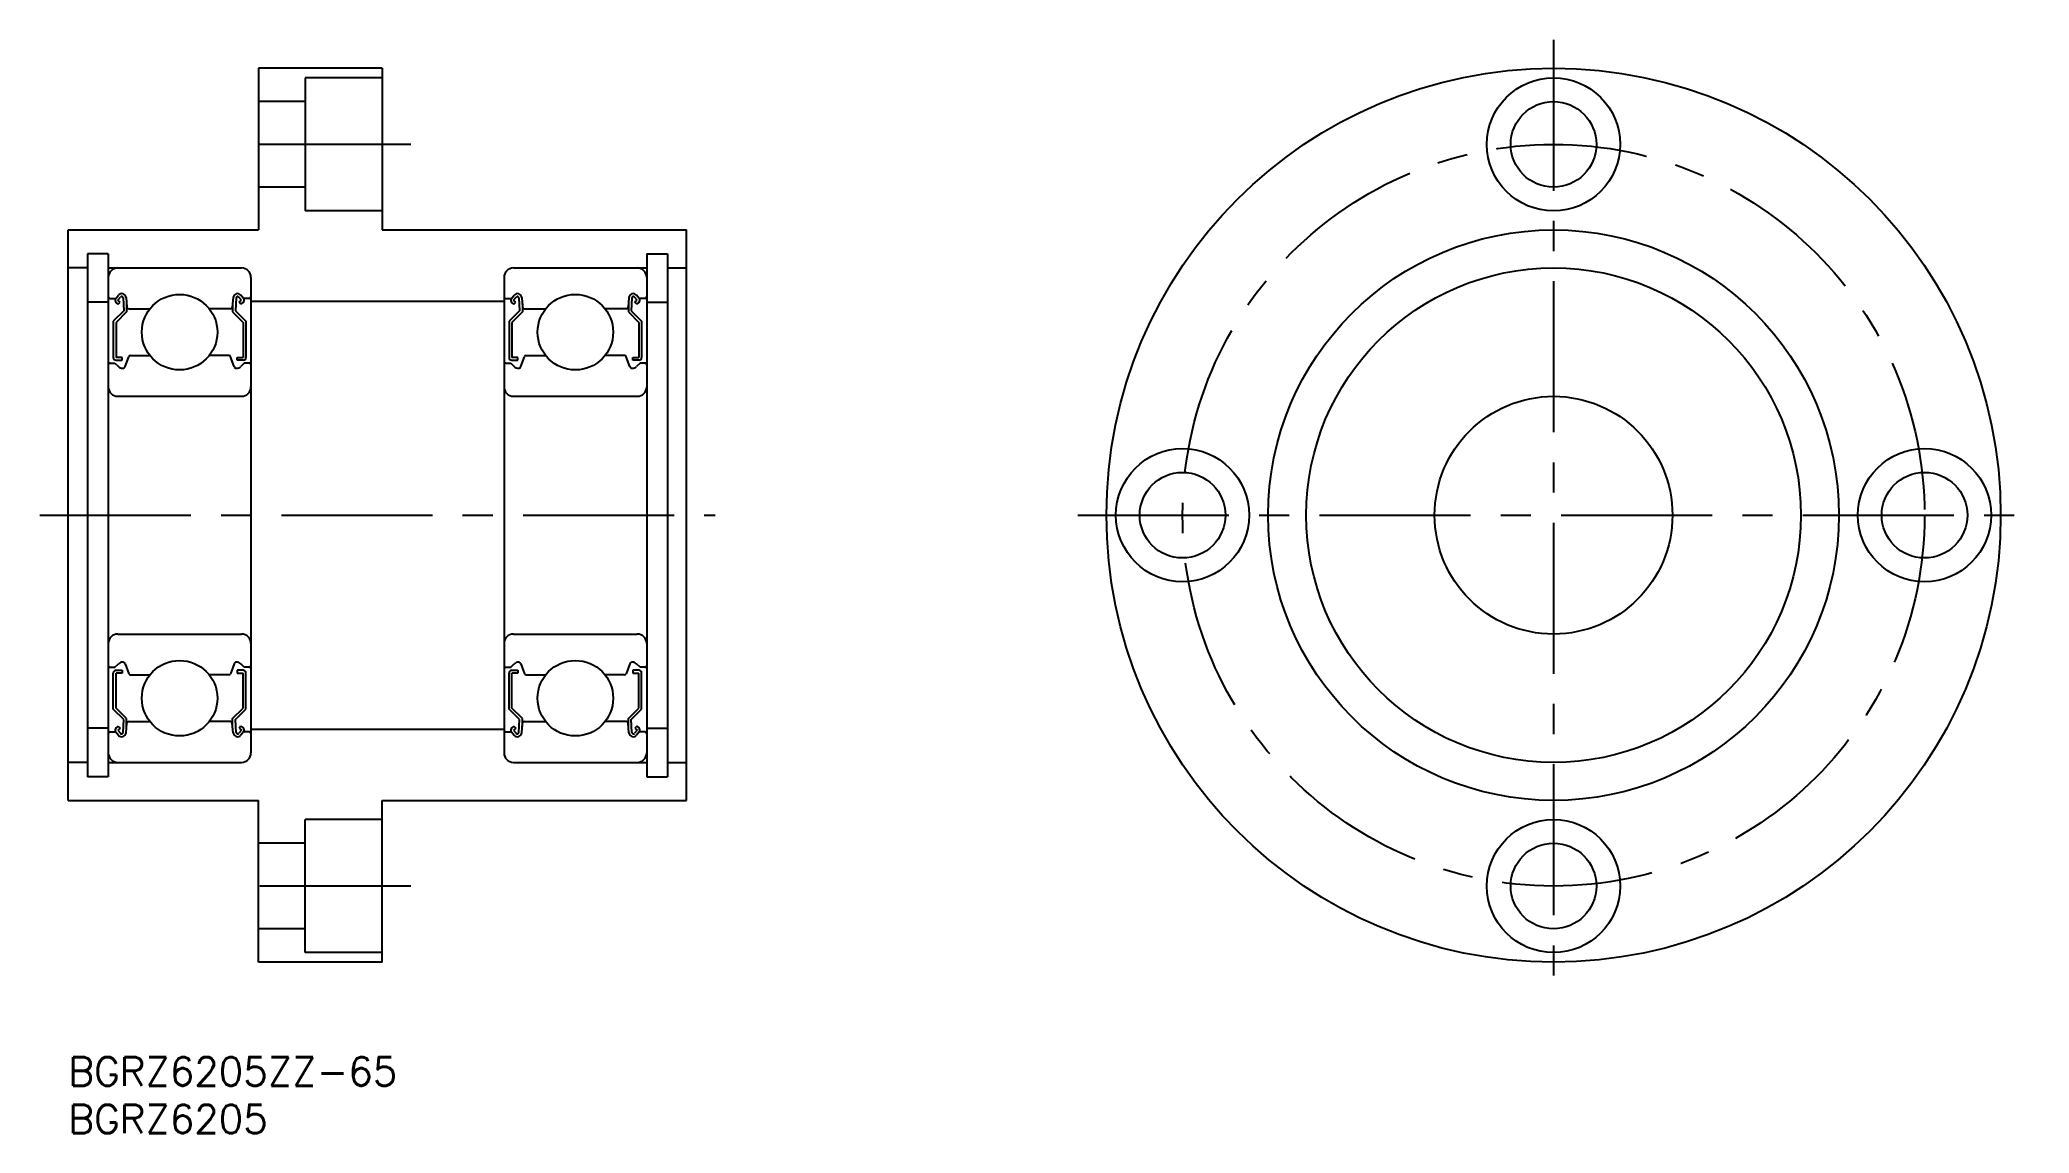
# Model space of a CAD drawing. Extents: x -3 to 206, y -8 to 107.
import ezdxf

# ---------------------------------------------------------------- set-up
doc = ezdxf.new("R2010")
doc.units = 0
doc.header["$LTSCALE"] = 0.5
doc.linetypes.add('CENTER', pattern=[50.8, 31.75, -6.35, 6.35, -6.35])
for name, color, linetype in [('MSM_CENTER', 1, 'CENTER'), ('MSM_CONTINUOUS', 7, 'CONTINUOUS'), ('MSM_PART_NUMBER', 7, 'CONTINUOUS')]:
    doc.layers.add(name, color=color, linetype=linetype)
doc.styles.get("Standard").update_dxf_attribs({"font": 'txt.shx', "height": 3, "bigfont": 'bigfont.shx'})

# ---------------------------------------------------------------- blocks, each defined once
blk = doc.blocks.new('*U2')
at = {"layer": 'MSM_PART_NUMBER'}
blk.add_text('BGRZ6205ZZ-65', height=3, dxfattribs=at).set_placement((0, -3))
blk = doc.blocks.new('*U3')
at = {"layer": 'MSM_PART_NUMBER'}
blk.add_text('BGRZ6205', height=3, dxfattribs=at).set_placement((0, -8))

msp = doc.modelspace()

# ---------------------------------------------------------------- linework, layer by layer
at = {"layer": 'MSM_CENTER'}
for p, q in [((156.13, 107), (156.13, 7)), ((36, 96), (17, 96)), ((-3, 57), (68, 57)), ((106.13, 57), (206.13, 57)), ((36, 18), (17, 18))]:
    msp.add_line(p, q, dxfattribs=at)
msp.add_circle((156.13, 57), 39, dxfattribs=at)
at = {"layer": 'MSM_CONTINUOUS'}
for p, q in [((33, 104), (20, 104)), ((20, 104), (20, 87)), ((33, 103), (24.9, 103)), ((24.9, 103), (24.9, 89)), ((29.75, 104), (29.75, 104)), ((33, 104), (33, 87)), ((24.9, 100.5), (20, 100.5)), ((24.9, 91.5), (20, 91.5)), ((33, 89), (24.9, 89)), ((0, 27), (0, 87)), ((0, 87), (20, 87)), ((33, 87), (65, 87)), ((65, 27), (65, 87)), ((2, 84.5), (2, 29.5)), ((4.2, 84.5), (2, 84.5)), ((4.2, 84.5), (4.2, 29.5)), ((60.8, 84.5), (60.8, 29.5)), ((60.8, 84.5), (63, 84.5)), ((63, 84.5), (63, 29.5)), ((2, 83), (0, 83)), ((4.2, 83), (18.2, 83)), ((19.2, 82), (19.2, 32)), ((45.8, 82), (45.8, 32)), ((46.8, 83), (60.8, 83)), ((63, 83), (65, 83)), ((4.4, 79.8), (4.98, 79.8)), ((4.98, 79.8), (5.26, 80.14)), ((5.21, 79.61), (5.49, 79.94)), ((5.44, 79.41), (5.21, 79.61)), ((5.77, 79.85), (5.83, 78.5)), ((6.07, 79.88), (6.16, 78.88)), ((17.33, 79.88), (17.24, 78.88)), ((17.63, 79.85), (17.57, 78.5)), ((18.19, 79.61), (17.91, 79.94)), ((17.96, 79.41), (18.19, 79.61)), ((18.42, 79.8), (18.14, 80.14)), ((19, 79.8), (18.42, 79.8)), ((19.2, 79.5), (45.8, 79.5)), ((46, 79.8), (46.58, 79.8)), ((46.58, 79.8), (46.86, 80.14)), ((46.81, 79.61), (47.09, 79.94)), ((47.04, 79.41), (46.81, 79.61)), ((47.37, 79.85), (47.43, 78.5)), ((47.67, 79.88), (47.76, 78.88)), ((58.93, 79.88), (58.84, 78.88)), ((59.23, 79.85), (59.17, 78.5)), ((59.79, 79.61), (59.51, 79.94)), ((59.56, 79.41), (59.79, 79.61)), ((60.02, 79.8), (59.74, 80.14)), ((60.6, 79.8), (60.02, 79.8)), ((4.2, 79.4), (2, 79.4)), ((5.83, 78.5), (4.73, 77.4)), ((4.73, 77.4), (4.73, 73.6)), ((5.25, 79.18), (5.02, 79.38)), ((6.13, 78.38), (5.03, 77.28)), ((5.25, 79.18), (5.44, 79.41)), ((6.13, 79.23), (6.13, 78.38)), ((6.36, 78.7), (8.58, 78.7)), ((17.04, 78.7), (14.82, 78.7)), ((17.27, 79.23), (17.27, 78.38)), ((17.27, 78.38), (18.37, 77.28)), ((17.57, 78.5), (18.67, 77.4)), ((18.15, 79.18), (17.96, 79.41)), ((18.15, 79.18), (18.38, 79.38)), ((18.67, 77.4), (18.67, 73.6)), ((47.43, 78.5), (46.33, 77.4)), ((46.33, 77.4), (46.33, 73.6)), ((46.85, 79.18), (46.62, 79.38)), ((47.73, 78.38), (46.63, 77.28)), ((46.85, 79.18), (47.04, 79.41)), ((47.73, 79.23), (47.73, 78.38)), ((47.96, 78.7), (50.18, 78.7)), ((58.64, 78.7), (56.42, 78.7)), ((58.87, 79.23), (58.87, 78.38)), ((58.87, 78.38), (59.97, 77.28)), ((59.17, 78.5), (60.27, 77.4)), ((59.75, 79.18), (59.56, 79.41)), ((59.75, 79.18), (59.98, 79.38)), ((60.27, 77.4), (60.27, 73.6)), ((60.8, 79.4), (63, 79.4)), ((5.03, 77.28), (5.03, 73.6)), ((18.37, 77.28), (18.37, 73.6)), ((46.63, 77.28), (46.63, 73.6)), ((59.97, 77.28), (59.97, 73.6)), ((5.65, 73.6), (5.03, 73.6)), ((5.03, 73.3), (5.65, 73.3)), ((5.65, 73.3), (5.65, 73.6)), ((5.98, 72.65), (6.35, 73.67)), ((6.54, 73.8), (8.58, 73.8)), ((16.86, 73.8), (14.82, 73.8)), ((17.42, 72.65), (17.05, 73.67)), ((17.75, 73.6), (18.37, 73.6)), ((17.75, 73.3), (17.75, 73.6)), ((18.37, 73.3), (17.75, 73.3)), ((47.25, 73.6), (46.63, 73.6)), ((46.63, 73.3), (47.25, 73.3)), ((47.25, 73.3), (47.25, 73.6)), ((47.58, 72.65), (47.95, 73.67)), ((48.14, 73.8), (50.18, 73.8)), ((58.46, 73.8), (56.42, 73.8)), ((59.02, 72.65), (58.65, 73.67)), ((59.35, 73.6), (59.97, 73.6)), ((59.35, 73.3), (59.35, 73.6)), ((59.97, 73.3), (59.35, 73.3)), ((4.4, 73), (4.9, 73)), ((4.9, 73), (5.27, 72.63)), ((18.5, 73), (18.13, 72.63)), ((19, 73), (18.5, 73)), ((46, 73), (46.5, 73)), ((46.5, 73), (46.87, 72.63)), ((60.1, 73), (59.73, 72.63)), ((60.6, 73), (60.1, 73)), ((5.2, 69.5), (18.2, 69.5)), ((46.8, 69.5), (59.8, 69.5)), ((5.2, 44.5), (18.2, 44.5)), ((46.8, 44.5), (59.8, 44.5)), ((4.4, 41), (4.9, 41)), ((4.73, 36.6), (4.73, 40.4)), ((4.9, 41), (5.27, 41.37)), ((5.03, 40.7), (5.65, 40.7)), ((5.03, 36.72), (5.03, 40.4)), ((5.65, 40.4), (5.03, 40.4)), ((5.65, 40.7), (5.65, 40.4)), ((5.98, 41.35), (6.35, 40.33)), ((6.54, 40.2), (8.58, 40.2)), ((16.86, 40.2), (14.82, 40.2)), ((17.42, 41.35), (17.05, 40.33)), ((18.37, 40.7), (17.75, 40.7)), ((17.75, 40.7), (17.75, 40.4)), ((17.75, 40.4), (18.37, 40.4)), ((18.5, 41), (18.13, 41.37)), ((18.37, 36.72), (18.37, 40.4)), ((19, 41), (18.5, 41)), ((18.67, 36.6), (18.67, 40.4)), ((46, 41), (46.5, 41)), ((46.33, 36.6), (46.33, 40.4)), ((46.5, 41), (46.87, 41.37)), ((46.63, 40.7), (47.25, 40.7)), ((46.63, 36.72), (46.63, 40.4)), ((47.25, 40.4), (46.63, 40.4)), ((47.25, 40.7), (47.25, 40.4)), ((47.58, 41.35), (47.95, 40.33)), ((48.14, 40.2), (50.18, 40.2)), ((58.46, 40.2), (56.42, 40.2)), ((59.02, 41.35), (58.65, 40.33)), ((59.97, 40.7), (59.35, 40.7)), ((59.35, 40.7), (59.35, 40.4)), ((59.35, 40.4), (59.97, 40.4)), ((60.1, 41), (59.73, 41.37)), ((59.97, 36.72), (59.97, 40.4)), ((60.6, 41), (60.1, 41)), ((60.27, 36.6), (60.27, 40.4)), ((5.83, 35.5), (4.73, 36.6)), ((6.13, 35.62), (5.03, 36.72)), ((6.13, 34.77), (6.13, 35.62)), ((17.27, 35.62), (18.37, 36.72)), ((17.27, 34.77), (17.27, 35.62)), ((17.57, 35.5), (18.67, 36.6)), ((47.43, 35.5), (46.33, 36.6)), ((47.73, 35.62), (46.63, 36.72)), ((47.73, 34.77), (47.73, 35.62)), ((58.87, 35.62), (59.97, 36.72)), ((58.87, 34.77), (58.87, 35.62)), ((59.17, 35.5), (60.27, 36.6)), ((4.2, 34.6), (2, 34.6)), ((4.4, 34.2), (4.98, 34.2)), ((4.98, 34.2), (5.26, 33.86)), ((5.25, 34.82), (5.02, 34.62)), ((5.44, 34.59), (5.21, 34.39)), ((5.21, 34.39), (5.49, 34.06)), ((5.25, 34.82), (5.44, 34.59)), ((5.77, 34.15), (5.83, 35.5)), ((6.07, 34.12), (6.16, 35.12)), ((6.36, 35.3), (8.58, 35.3)), ((17.04, 35.3), (14.82, 35.3)), ((17.33, 34.12), (17.24, 35.12)), ((17.63, 34.15), (17.57, 35.5)), ((18.19, 34.39), (17.91, 34.06)), ((18.15, 34.82), (17.96, 34.59)), ((17.96, 34.59), (18.19, 34.39)), ((18.42, 34.2), (18.14, 33.86)), ((18.15, 34.82), (18.38, 34.62)), ((19, 34.2), (18.42, 34.2)), ((19.2, 34.5), (45.8, 34.5)), ((46, 34.2), (46.58, 34.2)), ((46.58, 34.2), (46.86, 33.86)), ((46.85, 34.82), (46.62, 34.62)), ((47.04, 34.59), (46.81, 34.39)), ((46.81, 34.39), (47.09, 34.06)), ((46.85, 34.82), (47.04, 34.59)), ((47.37, 34.15), (47.43, 35.5)), ((47.67, 34.12), (47.76, 35.12)), ((47.96, 35.3), (50.18, 35.3)), ((58.64, 35.3), (56.42, 35.3)), ((58.93, 34.12), (58.84, 35.12)), ((59.23, 34.15), (59.17, 35.5)), ((59.79, 34.39), (59.51, 34.06)), ((59.75, 34.82), (59.56, 34.59)), ((59.56, 34.59), (59.79, 34.39)), ((60.02, 34.2), (59.74, 33.86)), ((59.75, 34.82), (59.98, 34.62)), ((60.6, 34.2), (60.02, 34.2)), ((60.8, 34.6), (63, 34.6)), ((2, 31), (0, 31)), ((4.2, 29.5), (2, 29.5)), ((4.2, 31), (18.2, 31)), ((8.75, 31), (8.75, 31)), ((46.8, 31), (60.8, 31)), ((50.35, 31), (50.35, 31)), ((60.8, 29.5), (63, 29.5)), ((63, 31), (65, 31)), ((0, 27), (20, 27)), ((20, 10), (20, 27)), ((33, 27), (65, 27)), ((33, 10), (33, 27)), ((33, 25), (24.9, 25)), ((24.9, 11), (24.9, 25)), ((24.9, 22.5), (20, 22.5)), ((24.9, 13.5), (20, 13.5)), ((33, 11), (24.9, 11)), ((33, 10), (20, 10))]:
    msp.add_line(p, q, dxfattribs=at)
for centre, radius in [((156.13, 57), 47), ((156.13, 96), 7), ((156.13, 96), 4.5), ((156.13, 57), 30), ((156.13, 57), 26), ((11.7, 76.25), 3.97), ((53.3, 76.25), 3.97), ((156.13, 57), 12.5), ((117.13, 57), 7), ((195.13, 57), 7), ((117.13, 57), 4.5), ((195.13, 57), 4.5), ((11.7, 37.75), 3.97), ((53.3, 37.75), 3.97), ((156.13, 18), 7), ((156.13, 18), 4.5)]:
    msp.add_circle(centre, radius, dxfattribs=at)
for centre, radius, start, end in [((5.2, 82), 1, 90, 180), ((18.2, 82), 1, 0, 90), ((46.8, 82), 1, 90, 180), ((59.8, 82), 1, 0, 90), ((4.4, 80), 0.2, 180, 270), ((5.21, 79.61), 0.3, 139.9105, 229.9992), ((5.61, 79.84), 0.46, 4.9869, 139.9105), ((5.61, 79.84), 0.16, 2.3754, 139.9946), ((17.79, 79.84), 0.46, 40.0895, 175.0131), ((17.79, 79.84), 0.16, 40.0054, 177.6246), ((18.19, 79.61), 0.3, 310.0008, 40.0895), ((19, 80), 0.2, 270, 0), ((46, 80), 0.2, 180, 270), ((46.81, 79.61), 0.3, 139.9105, 229.9992), ((47.21, 79.84), 0.46, 4.9869, 139.9105), ((47.21, 79.84), 0.16, 2.3754, 139.9946), ((59.39, 79.84), 0.46, 40.0895, 175.0131), ((59.39, 79.84), 0.16, 40.0054, 177.6246), ((59.79, 79.61), 0.3, 310.0008, 40.0895), ((60.6, 80), 0.2, 270, 0), ((6.36, 78.9), 0.2, 184.9869, 270), ((17.04, 78.9), 0.2, 270, 355.0131), ((47.96, 78.9), 0.2, 184.9869, 270), ((58.64, 78.9), 0.2, 270, 355.0131), ((5.03, 73.6), 0.3, 180, 270), ((6.54, 73.6), 0.2, 90, 160.0304), ((16.86, 73.6), 0.2, 19.9696, 90), ((18.37, 73.6), 0.3, 270, 0), ((46.63, 73.6), 0.3, 180, 270), ((48.14, 73.6), 0.2, 90, 160.0304), ((58.46, 73.6), 0.2, 19.9696, 90), ((59.97, 73.6), 0.3, 270, 0), ((4.4, 72.8), 0.2, 90, 180), ((5.7, 73.05), 0.6, 225.0023, 272.8279), ((5.7, 72.75), 0.3, 275.2725, 340.0304), ((17.7, 72.75), 0.3, 199.9696, 264.7275), ((17.7, 73.05), 0.6, 267.1721, 314.9977), ((19, 72.8), 0.2, 0, 90), ((46, 72.8), 0.2, 90, 180), ((47.3, 73.05), 0.6, 225.0023, 272.8279), ((47.3, 72.75), 0.3, 275.2725, 340.0304), ((59.3, 72.75), 0.3, 199.9696, 264.7275), ((59.3, 73.05), 0.6, 267.1721, 314.9977), ((60.6, 72.8), 0.2, 0, 90), ((5.2, 70.5), 1, 180, 270), ((18.2, 70.5), 1, 270, 0), ((46.8, 70.5), 1, 180, 270), ((59.8, 70.5), 1, 270, 0), ((5.2, 43.5), 1, 90, 180), ((18.2, 43.5), 1, 0, 90), ((46.8, 43.5), 1, 90, 180), ((59.8, 43.5), 1, 0, 90), ((4.4, 41.2), 0.2, 180, 270), ((5.03, 40.4), 0.3, 90, 180), ((5.7, 40.95), 0.6, 87.1721, 134.9977), ((5.7, 41.25), 0.3, 19.9696, 84.7275), ((6.54, 40.4), 0.2, 199.9696, 270), ((16.86, 40.4), 0.2, 270, 340.0304), ((17.7, 41.25), 0.3, 95.2725, 160.0304), ((17.7, 40.95), 0.6, 45.0023, 92.8279), ((18.37, 40.4), 0.3, 0, 90), ((19, 41.2), 0.2, 270, 0), ((46, 41.2), 0.2, 180, 270), ((46.63, 40.4), 0.3, 90, 180), ((47.3, 40.95), 0.6, 87.1721, 134.9977), ((47.3, 41.25), 0.3, 19.9696, 84.7275), ((48.14, 40.4), 0.2, 199.9696, 270), ((58.46, 40.4), 0.2, 270, 340.0304), ((59.3, 41.25), 0.3, 95.2725, 160.0304), ((59.3, 40.95), 0.6, 45.0023, 92.8279), ((59.97, 40.4), 0.3, 0, 90), ((60.6, 41.2), 0.2, 270, 0), ((4.4, 34), 0.2, 90, 180), ((5.21, 34.39), 0.3, 130.0008, 220.0895), ((5.61, 34.16), 0.46, 220.0895, 355.0131), ((5.61, 34.16), 0.16, 220.0054, 357.6246), ((6.36, 35.1), 0.2, 90, 175.0131), ((17.04, 35.1), 0.2, 4.9869, 90), ((17.79, 34.16), 0.46, 184.9869, 319.9105), ((17.79, 34.16), 0.16, 182.3754, 319.9946), ((18.19, 34.39), 0.3, 319.9105, 49.9992), ((19, 34), 0.2, 0, 90), ((46, 34), 0.2, 90, 180), ((46.81, 34.39), 0.3, 130.0008, 220.0895), ((47.21, 34.16), 0.46, 220.0895, 355.0131), ((47.21, 34.16), 0.16, 220.0054, 357.6246), ((47.96, 35.1), 0.2, 90, 175.0131), ((58.64, 35.1), 0.2, 4.9869, 90), ((59.39, 34.16), 0.46, 184.9869, 319.9105), ((59.39, 34.16), 0.16, 182.3754, 319.9946), ((59.79, 34.39), 0.3, 319.9105, 49.9992), ((60.6, 34), 0.2, 0, 90), ((5.2, 32), 1, 180, 270), ((18.2, 32), 1, 270, 0), ((46.8, 32), 1, 180, 270), ((59.8, 32), 1, 270, 0)]:
    msp.add_arc(centre, radius, start, end, dxfattribs=at)

# ---------------------------------------------------------------- block references
for name in ['*U2', '*U3']:
    msp.add_blockref(name, (0, 0), dxfattribs=at)

doc.saveas('drawing.dxf')
